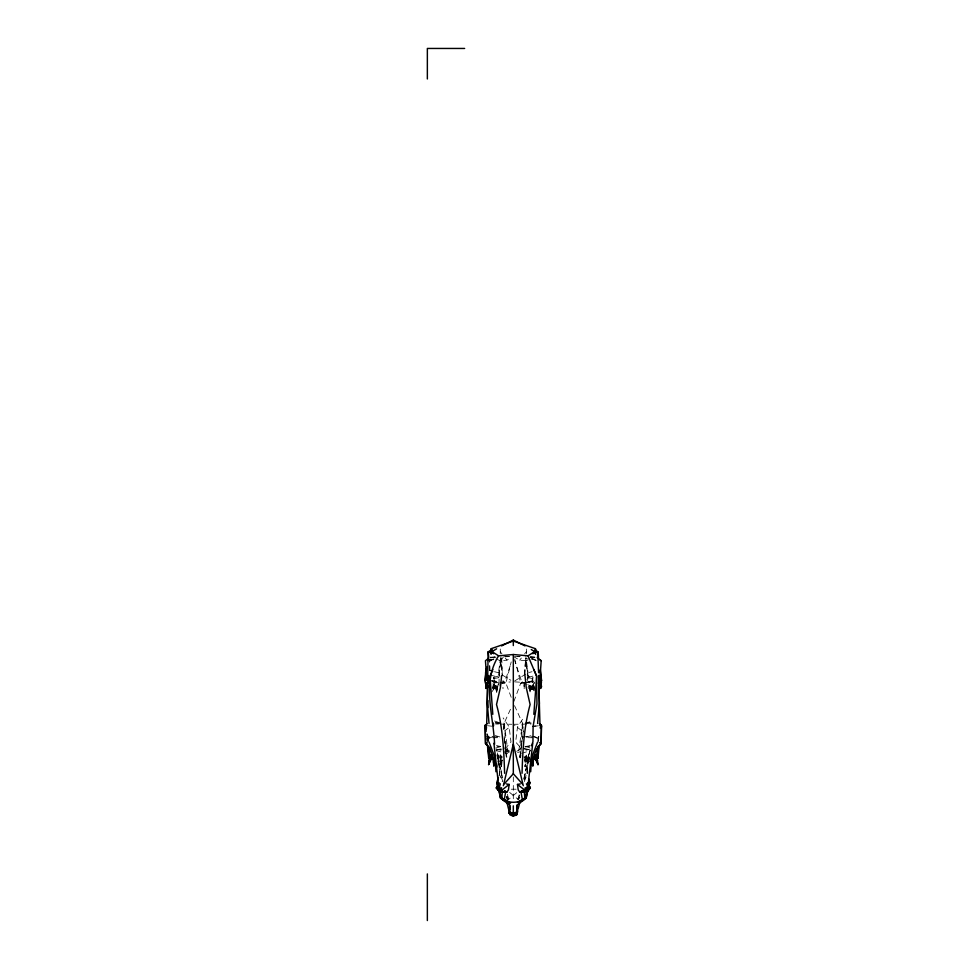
<?xml version="1.0" encoding="UTF-8"?>
<svg xmlns="http://www.w3.org/2000/svg" width="969" height="969" viewBox="0 0 969 969"><rect width="100%" height="100%" fill="white"/><g stroke="black" fill="none" stroke-linecap="round" stroke-linejoin="round"><path stroke-width="0.73" stroke-dasharray="4.84 3.63" d="M526.53 755.093L526.228 763.027L525.101 766.733L524.471 760.096L525.767 755.008L526.53 755.093L525.101 766.733L525.767 755.008M526.397 653.869L526.337 647.873M495.341 723.044L504.195 724.291L503.807 728.712M528.929 762.106L529.038 756.728L528.057 760.786M538.061 741.273L539.067 734.781M538.074 740.885L538.134 737.857L522.461 737.579M499.083 679.148L498.926 686.597L494.469 687.118L494.723 689.637L497.339 688.584M500.246 653.869L500.307 647.873M524.156 688.705L524.411 682.721M524.738 675.236L525.67 658.423L528.19 677.331L527.596 678.978M524.75 674.121L525.537 658.314M491.586 692.217L494.238 688.632L494.444 684.477L493.693 684.393L492.761 686.355M496.709 692.665L497.145 685.773L495.898 685.64L495.486 688.026L496.709 692.665L497.533 687.82L497.145 685.773L496.528 691.587M530.746 685.64L529.934 692.665L529.11 687.82L529.498 685.773L530.746 685.64L531.157 688.026L529.934 692.665L529.498 685.773L530.467 689.431L529.716 689.359M513.316 656.473L519.687 660.143L525.598 660.688L528.129 676.011L532.938 677.525L531.92 689.637L528.008 688.051M524.253 674.86L525.598 660.688M531.303 723.044L522.448 724.291L520.571 747.584L515.653 742.012L517.507 726.859L523.514 717.896M524.35 779.96L526.882 773.432L528.65 755.069L530.358 749.703M526.882 773.432L528.65 755.069M499.108 675.95L500.622 660.737L501.724 658.763L502.426 675.236M488.182 741.249L488.497 738.523L486.644 734.163M503.42 729.705L504.195 723.116L510.893 708.327M528.795 758.012L519.868 757.552L523.381 731.026M514.539 705.638L522.448 723.116L518.766 751.29L520.68 749.715M528.795 757.019L519.868 756.559L522.061 740.498M500.501 658.012L498.478 672.68L499.883 676.459M502.172 760.096L501.542 766.733L500.416 763.027L500.113 755.093L500.876 755.008L502.172 760.096L500.125 760.29L501.736 762.894L500.416 763.027M522.461 738.245L523.381 731.922L514.442 725.139M494.469 687.118L493.863 678.506L499.12 677.658L498.514 676.011L501.046 660.688L506.957 660.143L510.772 657.939M521.976 741.188L520.365 757.964L520.862 756.099M497.351 767.375L498.587 760.786L497.606 756.728M523.805 779.282L525.246 771.324L528.965 760.835M489.079 661.488L494.832 658.181M524.132 778.555L528.553 755.711M532.938 677.525C530.431 680.638 535.263 689.504 528.493 684.841M524.992 746.324L530.709 747.983L526.906 762.082L523.635 760.023M524.12 778.216L529.135 757.819M511.208 697.305L505.939 683.193L511.208 661.912M517.797 799.461L519.675 792.981M518.403 799.316L519.614 795.27M492.991 686.658L493.693 684.393M498.89 776.06L499.762 773.432L498.09 755.711L496.709 751.048M500.719 683.957L504.57 682.636L511.014 663.353M527.596 680.638L528.129 676.011L525.804 679.766M519.868 756.559L520.898 753.749M527.124 675.199L528.057 672.68L525.828 656.534M513.849 701.532L520.704 683.193L522.848 681.522M524.35 781.595L527.972 771.942M538.461 741.249L538.134 738.523L539.067 735.677M519.868 757.552L521.056 755.057M492.288 688.911L494.444 684.477L493.318 689.407M533.325 689.407L534.343 687.336L532.95 684.393L532.199 684.477L532.405 688.632L535.058 692.217L532.199 684.477L534.355 688.911L533.325 689.407L534.791 688.705M518.778 799.304L519.868 797.208M534.476 682.588L532.344 686.173L534.488 684.502M527.972 687.396L529.098 685.531M497.545 685.531L498.902 683.581L499.071 685.955M500.622 660.737L504.619 655.298M519.687 660.143L521.346 658.06M524.665 653.881L526.324 651.786M496.152 749.945L506.036 747.765L510.99 742.012L509.137 726.859L503.129 717.896M506.448 801.254L516.998 792.436M504.377 731.074L511.087 725.987M531.92 689.637L534.294 687.966M516.707 751.363L522.364 747.499M532.405 688.632L534.343 687.336M502.996 760.023L499.738 762.082L496.697 750.115L503.214 748.892M514.551 681.05L528.057 672.68L532.029 671.735M489.672 661.161L494.759 658.569M534.585 685.991L532.175 687.118L527.717 686.597M488.497 738.523L493.924 736.161M526.906 762.082L529.68 761.004M525.368 661.028L527.972 660.046M492.882 683.787L494.299 686.173L499.435 684.405M525.21 723.346L532.114 720.997M498.514 676.011L493.706 677.525L491.767 675.647M526.276 737.094L531.363 735.568M521.843 753.24L530.467 750.684M495.934 747.983L500.222 746.736M517.555 752.513L520.365 751.738M526.01 750.2L530.237 749.037M528.19 677.331L536.874 675.078M525.016 747.051L530.867 745.815M516.102 789.202L510.542 789.202M514.733 659.065L520.704 683.193L526.433 682.079M527.863 681.801L533.58 680.686M520.704 683.193L523.672 682.709M525.15 682.467L534.04 681.025M526.252 746.336L530.382 745.742M528.65 682.273L534.428 681.643M528.493 688.232L534.258 687.602M535.736 726.084L538.376 725.793M497.533 687.82L495.486 688.026L497.218 689.456L495.91 689.589M496.927 689.359L496.176 689.431L495.898 685.64M500.113 755.093L500.682 762.869L501.445 762.797L500.876 755.008M525.404 722.898L531.327 722.462M494.723 656.934L490.229 657.236L495.971 657.079M490.92 657.479L495.207 657.224M488.848 659.538L494.565 659.199M493.318 682.927L499.035 682.6M500.464 682.527L510.469 681.97M497.848 757.019L502.317 756.789M497.848 758.012L502.317 757.782M490.084 670.754L489.527 659.223L493.584 659.065M504.643 656.776L510.433 656.57M487.104 733.69L488.497 736.961L491.356 736.912M492.785 736.888L499.907 736.755M487.104 734.587L488.497 737.857L491.356 737.809M492.785 737.784L499.907 737.651M513.316 724.291L531.073 724.025M504.91 656.522L509.113 656.497M517.494 656.497L520.268 656.51M495.571 724.025L498.526 724.073M500.004 724.097L511.838 724.267M522.461 736.682L538.134 736.961M514.757 656.522L520.523 656.728M530.6 657.079L534.924 657.236M514.745 681.885L523.321 682.37M524.75 682.442L534.755 683.012M529.898 657.139L535.615 657.479M525.44 658.763L529.728 659.017M531.157 659.114L535.445 659.368M530.322 656.837L534.803 657.139M495.316 722.462L504.195 723.116L507.877 751.29L510.602 752.162M529.11 687.82L531.157 688.026L529.425 689.456L530.733 689.589M524.471 760.096L526.518 760.29L524.907 762.894L526.228 763.027M492.107 681.643L499.326 682.43M492.894 687.602L497.23 688.075M488.267 725.793L492.228 726.229M489.527 659.223L493.681 659.792M496.261 745.742L500.392 746.336M491.283 680.965L498.611 682.079M500.077 682.297L505.939 683.193L502.947 680.674M527.524 677.658L532.78 678.506M523.43 748.892L529.946 750.115M491.634 680.408L498.781 681.801M500.21 682.079L505.939 683.193M497.23 746.118L500.161 746.748M523.405 748.25L530.479 749.921M489.2 670.475L493.173 671.42M494.505 671.735L498.478 672.68L510.845 680.286M490.29 675.078L498.962 677.331M496.189 750.636L507.732 753.725M496.407 749.037L509.088 752.513M495.28 735.568L500.367 737.094M494.517 720.997L501.433 723.346M527.209 684.405L522.073 682.636L514.709 660.604M496.067 659.065L501.276 661.028L502.39 674.86M532.72 736.161L538.134 738.523M531.799 658.181L536.971 661.161M531.884 658.569L536.426 660.906M492.3 687.336L494.238 688.632M505.418 748.274L509.936 751.363M509.646 792.436L518.233 799.486M504.57 682.636L502.705 681.195L503.008 688.705M505.006 748.928L507.877 751.29M500.319 651.786L501.978 653.881M505.297 658.06L506.957 660.143M506.775 796.869L507.865 799.304M502.802 781.256L499.762 773.432L497.993 755.069M499.192 773.323L502.293 781.595M505.224 752.344L506.775 756.559L504.183 737.579M497.678 760.835L501.397 771.324L502.608 777.95M532.95 684.393L534.004 687.784M507.429 796.615L508.24 799.316M507.344 794.277L508.846 799.461M496.782 754.899L502.523 778.216M500.682 762.869L501.542 766.733L501.445 762.797M498.09 755.711L502.511 778.555M487.867 740.849L486.886 735.495L487.395 741.224M506.557 796.76L507.017 799.51M504.183 738.245L506.218 756.619M493.863 678.506L493.706 677.525L494.771 682.903L494.299 686.173M486.862 734.078L487.964 741.479M523.199 731.292L522.448 724.291M506.884 796.518L507.296 799.486M504.183 736.682L506.775 757.552M522.448 723.116L523.224 729.705M529.038 756.728L529.292 759.417M486.922 736.501L487.346 740.994M504.195 724.291L506.036 747.765M486.935 738.33L487.141 741.115M489.333 665.582L489.672 671.032M500.937 656.873L501.785 674.133M488.497 737.857L488.57 740.885M488.497 736.961L488.582 741.273M513.316 776.981L513.316 800.103M524.132 683.557L524.096 686.464L524.229 683.569"/><path stroke-width="1.45" d="M533.265 758.242L537.734 758.485L537.795 747.39M538.51 658.678L538.34 654.196L535.397 648.661L513.316 641.054L491.235 648.661L492.349 651.81L498.599 655.831L513.316 654.523L528.044 655.831L536.584 676.144L536.959 703.894L533.095 726.375L532.938 741.66L531.642 745.682M498.599 655.831C481.532 683.012 493.56 715.013 494.565 744.337M539.333 723.601L541.417 725.175L541.114 743.647L539.515 745.694M504.607 773.274C503.892 750.272 502.657 726.859 496.516 704.511L500.404 687.554L501.663 675.538M486.692 723.891L487.661 680.25M487.734 675.744L488.17 651.737L492.361 650.017M537.734 758.485L537.807 754.173M517.737 810.338L516.574 814.033L513.316 815.147L508.846 813.112L508.689 807.395M537.601 657.503L537.722 651.737L535.009 650.587M537.795 754.476L537.734 757.492L538.546 745.985M541.114 743.393L541.489 725.866L540.024 727.913M516.756 811.017L516.659 813.912L513.316 814.881L509.985 813.912M509.888 812.107L509.985 814.868L513.316 816.164L516.659 814.868L516.756 812.107M516.84 809.357L516.986 805.227L526.288 797.899L527.306 790.704M494.626 757.528L493.802 765.885L493.185 759.26L494.687 762.119L493.802 765.885L493.802 758.969M541.417 727.307L541.489 725.866M533.277 762.058L533.459 759.26L531.4 759.357L532.841 765.885L533.277 762.058L531.957 762.119L533.459 759.26M530.697 771.736L531.654 757.54L537.613 742M537.25 657.672L541.187 660.725L539.854 680.323L538.74 675.417L539.382 703.276L537.613 723.455M517.301 810.011L516.659 813.912L516.877 805.36M533.834 714.323L536.681 676.144L533.798 669.518M525.816 794.374L524.859 798.347C518.076 803.592 508.568 803.592 501.785 798.347L502.378 791.37M531.06 760.471L537.989 757.794L539.103 746.675M528.117 784.951L532.72 743.247M489.054 760.762L488.618 764.589L491.598 758.461L489.587 758L489.054 760.762L490.35 761.065L489.587 758L490.75 754.851L491.998 755.021L488.618 764.589L490.75 754.851M488.558 687.118L485.675 686.803L486.172 682.503M532.102 758.4L536.451 757.116L537.625 747.559M487.601 683.242L487.952 680.408M485.881 673.6L484.888 680.844L487.044 675.659M486.281 670.705L486.668 667.798M487.661 660.555L488.739 657.333L488.17 651.737L492.082 653.421M506.363 783.921L509.173 784.442L508.422 789.905L506.896 792.109L501.76 791.721L498.865 789.602L500.27 783.8M509.125 808.824L508.907 810.338L506.642 801.52L507.72 802.574M501.76 791.721L502.015 790.026L509.173 784.442M487.795 683.157L486.947 685.325L488.037 685.882L485.978 688.438L486.85 683M510.069 814.033L509.767 805.36M493.657 761.949L494.444 757.516M520.268 783.921L517.47 784.442L518.221 789.905L519.747 792.109L524.883 791.721L524.629 790.026L526.93 788.051L527.378 785.677L526.373 783.8M505.503 792L499.096 791.334L500.949 787.991M487.964 700.551L487.843 707.612M503.359 785.714L513.316 744.131L523.284 785.714M487.904 681.001L487.237 683.751L485.227 682.927L485.626 672.183L487.007 666.999M517.446 802.465L526.288 797.124L528.105 789.88M528.844 786.985L529.934 782.637L528.626 778.688M518.064 809.079L519.675 802.78M491.041 654.354L491.707 651.798L496.612 648.806M528.359 787.349L527.778 789.602L524.883 791.721M524.992 798.262L527.063 791.213M486.947 685.325L485.978 688.438L487.71 685.628M497.8 786.985L496.709 782.637L498.454 777.38M535.397 648.661L534.294 651.81L528.044 655.831M530.564 765.038L536.765 748.492M490.181 651.422L491.235 648.661M485.675 686.803L487.686 681.801M529.934 782.637L528.711 785.568L530.382 787.954L527.548 791.334L521.14 792M492.846 669.518L489.963 676.144L492.809 714.323M489.357 760.701L491.998 755.021M499.096 791.334L496.261 787.954L499.12 782.758M499.338 790.704L500.355 797.899L504.05 800.733L505.733 791.673L499.217 791.467L496.673 788.088L498.526 784.951L493.924 743.247M486.886 680.299L490.06 676.144M527.524 782.758L529.558 786.658L527.293 790.026L527.548 791.334L520.91 791.673L522.594 800.733L526.288 797.899M496.261 787.954L497.933 785.568L496.709 782.637M499.217 791.467L501.7 788.015M528.735 785.992L529.97 788.088L527.427 791.467L524.944 788.015M504.352 783.812L513.316 773.746L522.291 783.812M537.977 746.663L541.114 743.647L539.503 742.666M532.853 653.772L534.936 651.798L531.254 649.557M538.607 685.882L540.157 685.289L540.666 688.438L538.607 685.882L539.685 685.325L538.425 682.079M488.412 658.436L485.457 660.725L486.789 680.323L487.904 675.417L487.262 703.276L489.03 723.455M487.31 723.601L485.227 725.175L485.53 743.647L488.848 747.39L488.909 758.485L493.378 758.242M523.139 799.413L526.288 797.124M515.556 812.7L517.797 811.865L513.316 814.566L510.312 812.664L508.846 813.112M487.141 742.666L485.53 743.647L487.625 745.658M525.053 645.923L513.316 640.061L501.591 645.923M522.134 790.946L519.747 792.109L521.952 791.043M534.089 653.421L537.722 651.737L538.594 672.74M487.54 746.675L488.655 757.794L490.193 757.116L493.088 757.976M496.673 788.088L499.35 787.143M539.697 725.648L541.417 725.175M535.045 758.461L537.056 758L538.025 764.589L534.779 756.171M536.547 760.883L537.286 760.701L535.893 754.851L534.646 755.021L538.025 764.589L534.646 755.021M537.589 760.762L536.293 761.065L537.056 758L535.893 754.851M538.594 687.118L541.489 686.803L540.654 679.632M533.095 726.375L535.736 726.084M532.078 759.006L532.223 761.985L532.986 761.949L532.768 757.492M501.99 789.929L499.35 790.026L497.085 786.658M510.312 812.664L516.332 812.664M464.648 48.45L427.353 48.45L427.353 78.974M523.321 789.88L527.293 790.026L525.695 787.991M493.366 762.058L494.687 762.119M498.865 789.602L502.015 790.026L499.713 788.051M486.947 725.648L485.227 725.175L486.075 729.633M527.293 787.143L529.97 788.088M486.486 685.289L488.037 685.882M488.655 757.794L494.19 759.938M498.538 789.88L500.355 797.124L510.566 803.071M536.451 757.116L537.989 757.794M504.692 791.043L506.896 792.109L504.51 790.946M487.128 744.24L485.53 743.393L485.154 725.866L486.62 727.913M540.133 660.143L541.187 660.725M501.409 797.887L503.505 799.413M505.612 800.939L507.72 802.465M517.47 784.442L524.629 790.026L527.778 789.602L526.93 788.051M500.355 797.899L509.658 805.227L509.803 809.357M506.448 801.254L508.592 802.95M506.569 801.351L508.628 803.047M491.707 651.798L493.778 653.772M508.035 802.078L509.658 803.895M538.376 683.351L540.666 688.438L538.934 685.628M529.558 786.658L530.382 787.954M539.491 675.659L541.647 680.844L540.266 670.705M538.97 680.553L541.489 686.803M489.357 747.111L495.571 763.669M489.03 742L494.989 757.54L495.946 771.736M528.384 784.2L529.244 787.082M499.168 789.808L501.651 798.262M540.327 669.591L541.417 682.927M534.936 651.798L535.603 654.354M538.74 681.001L539.406 683.751M501.143 795.694L501.785 798.347M486.075 731.413L485.154 725.866M532.466 758.993L532.841 765.885L532.223 761.985M538.667 680.408L539.951 723.891M489.018 747.559L490.193 757.116M524.98 675.538L526.24 687.554L530.116 704.511C523.987 726.859 522.751 750.272 522.037 773.274M516.38 811.889L516.659 814.868M524.265 791.37L524.859 798.347M488.097 745.985L488.909 757.492M538.909 680.25L539.043 683.242M493.463 723.14L493.536 726.011M488.885 755.977L488.751 749.945L488.909 758.485M537.722 651.737L537.759 654.535M513.316 640.061L513.316 645.572M513.316 654.523L513.316 773.856M513.316 805.833L513.316 816.164M427.353 873.917L427.353 920.55"/></g></svg>
